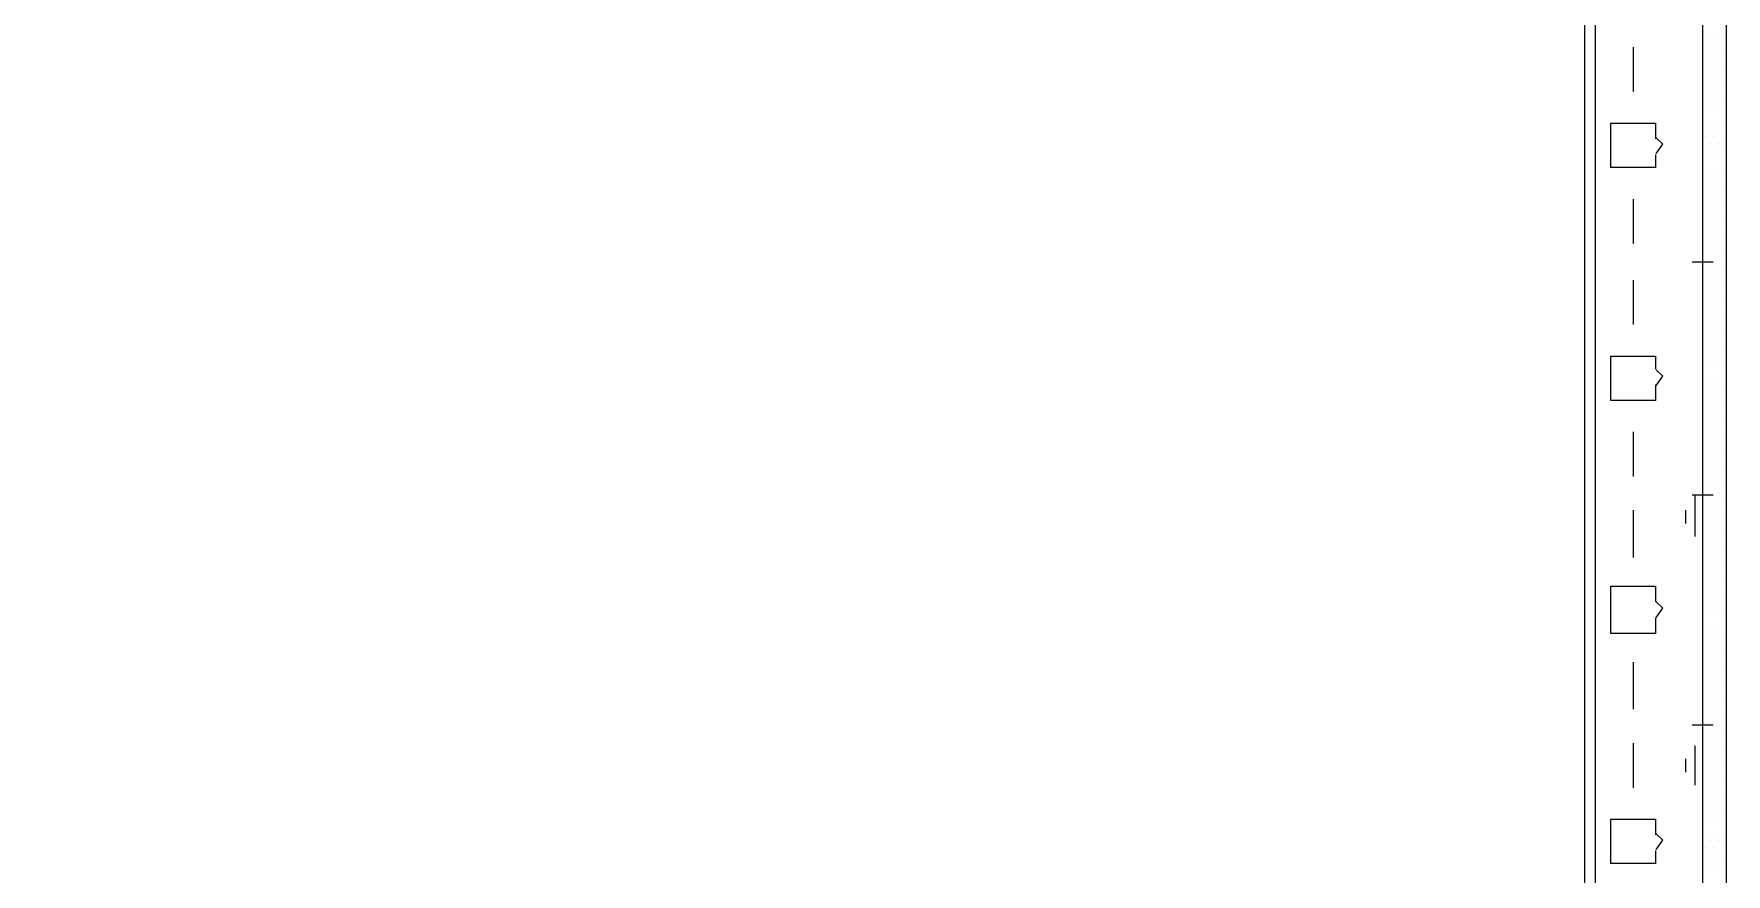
# Model space of a CAD drawing. Header units: metres. Extents: x 17 to 1264, y 17 to 859.
# Drawn here: x 313.8 to 406.9, y 146.2 to 192.4 of the extents above; entities that cross this region are included whole.
import ezdxf

# ---------------------------------------------------------------- set-up
doc = ezdxf.new("R2010")
doc.units = ezdxf.units.M
for name, color, linetype in [('LINES', 7, 'Continuous'), ('POLYLINES', 4, 'Continuous'), ('RECTS', 7, 'Continuous')]:
    doc.layers.add(name, color=color, linetype=linetype)

msp = doc.modelspace()

# ---------------------------------------------------------------- linework, layer by layer
at = {"layer": 'LINES'}
for p, q in [((399.16, 128.74), (399.16, 731.23)), ((405.79, 192.24), (405.79, 192.24)), ((406.07, 191.81), (406.07, 191.81)), ((406.22, 192.24), (406.22, 192.24)), ((406.51, 191.81), (406.51, 191.81)), ((406.65, 192.24), (406.65, 192.24)), ((406.94, 191.81), (406.94, 191.81)), ((401.83, 191.66), (401.83, 189.22)), ((405.79, 191.38), (405.79, 191.38)), ((406.07, 190.94), (406.07, 190.94)), ((406.22, 191.38), (406.22, 191.38)), ((406.51, 190.94), (406.51, 190.94)), ((406.65, 191.38), (406.65, 191.38)), ((406.94, 190.94), (406.94, 190.94)), ((405.79, 190.37), (405.79, 190.37)), ((406.07, 189.94), (406.07, 189.94)), ((406.22, 190.37), (406.22, 190.37)), ((406.51, 189.94), (406.51, 189.94)), ((406.65, 190.37), (406.65, 190.37)), ((406.94, 189.94), (406.94, 189.94)), ((405.79, 189.5), (405.79, 189.5)), ((406.07, 189.07), (406.07, 189.07)), ((406.22, 189.5), (406.22, 189.5)), ((406.51, 189.07), (406.51, 189.07)), ((406.65, 189.5), (406.65, 189.5)), ((406.94, 189.07), (406.94, 189.07)), ((405.79, 188.64), (405.79, 188.64)), ((406.07, 188.21), (406.07, 188.21)), ((406.22, 188.64), (406.22, 188.64)), ((406.51, 188.21), (406.51, 188.21)), ((406.65, 188.64), (406.65, 188.64)), ((406.94, 188.21), (406.94, 188.21)), ((405.79, 187.63), (405.79, 187.63)), ((406.07, 187.2), (406.07, 187.2)), ((406.22, 187.63), (406.22, 187.63)), ((406.51, 187.2), (406.51, 187.2)), ((406.65, 187.63), (406.65, 187.63)), ((406.94, 187.2), (406.94, 187.2)), ((405.79, 186.77), (405.79, 186.77)), ((406.07, 186.34), (406.07, 186.34)), ((406.22, 186.77), (406.22, 186.77)), ((406.51, 186.34), (406.51, 186.34)), ((406.65, 186.77), (406.65, 186.77)), ((406.94, 186.34), (406.94, 186.34)), ((405.79, 185.9), (405.79, 185.9)), ((406.07, 185.47), (406.07, 185.47)), ((406.22, 185.9), (406.22, 185.9)), ((406.51, 185.47), (406.51, 185.47)), ((406.65, 185.9), (406.65, 185.9)), ((406.94, 185.47), (406.94, 185.47)), ((405.79, 184.9), (405.79, 184.9)), ((406.07, 184.46), (406.07, 184.46)), ((406.22, 184.9), (406.22, 184.9)), ((406.51, 184.46), (406.51, 184.46)), ((406.65, 184.9), (406.65, 184.9)), ((406.94, 184.46), (406.94, 184.46)), ((405.79, 184.03), (405.79, 184.03)), ((406.07, 183.6), (406.07, 183.6)), ((406.22, 184.03), (406.22, 184.03)), ((406.51, 183.6), (406.51, 183.6)), ((406.65, 184.03), (406.65, 184.03)), ((406.94, 183.6), (406.94, 183.6)), ((401.83, 183.31), (401.83, 180.86)), ((405.79, 183.17), (405.79, 183.17)), ((406.07, 182.74), (406.07, 182.74)), ((406.22, 183.17), (406.22, 183.17)), ((406.51, 182.74), (406.51, 182.74)), ((406.65, 183.17), (406.65, 183.17)), ((406.94, 182.74), (406.94, 182.74)), ((405.79, 182.16), (405.79, 182.16)), ((406.07, 181.73), (406.07, 181.73)), ((406.22, 182.16), (406.22, 182.16)), ((406.51, 181.73), (406.51, 181.73)), ((406.65, 182.16), (406.65, 182.16)), ((406.94, 181.73), (406.94, 181.73)), ((405.79, 181.3), (405.79, 181.3)), ((406.07, 180.86), (406.07, 180.86)), ((406.22, 181.3), (406.22, 181.3)), ((406.51, 180.86), (406.51, 180.86)), ((406.65, 181.3), (406.65, 181.3)), ((406.94, 180.86), (406.94, 180.86)), ((405.07, 179.86), (406.22, 179.86)), ((405.79, 180.43), (405.79, 180.43)), ((406.07, 180), (406.07, 180)), ((406.22, 180.43), (406.22, 180.43)), ((406.51, 180), (406.51, 180)), ((406.65, 180.43), (406.65, 180.43)), ((406.94, 180), (406.94, 180)), ((401.83, 178.85), (401.83, 176.4)), ((405.79, 179.42), (405.79, 179.42)), ((406.07, 178.99), (406.07, 178.99)), ((406.22, 179.42), (406.22, 179.42)), ((406.51, 178.99), (406.51, 178.99)), ((406.65, 179.42), (406.65, 179.42)), ((406.94, 178.99), (406.94, 178.99)), ((405.79, 178.56), (405.79, 178.56)), ((406.07, 178.13), (406.07, 178.13)), ((406.22, 178.56), (406.22, 178.56)), ((406.51, 178.13), (406.51, 178.13)), ((406.65, 178.56), (406.65, 178.56)), ((406.94, 178.13), (406.94, 178.13)), ((405.79, 177.7), (405.79, 177.7)), ((406.07, 177.26), (406.07, 177.26)), ((406.22, 177.7), (406.22, 177.7)), ((406.51, 177.26), (406.51, 177.26)), ((406.65, 177.7), (406.65, 177.7)), ((406.94, 177.26), (406.94, 177.26)), ((405.79, 176.69), (405.79, 176.69)), ((406.07, 176.26), (406.07, 176.26)), ((406.22, 176.69), (406.22, 176.69)), ((406.51, 176.26), (406.51, 176.26)), ((406.65, 176.69), (406.65, 176.69)), ((406.94, 176.26), (406.94, 176.26)), ((405.79, 175.82), (405.79, 175.82)), ((406.07, 175.39), (406.07, 175.39)), ((406.22, 175.82), (406.22, 175.82)), ((406.51, 175.39), (406.51, 175.39)), ((406.65, 175.82), (406.65, 175.82)), ((406.94, 175.39), (406.94, 175.39)), ((405.79, 174.96), (405.79, 174.96)), ((405.79, 174.1), (405.79, 174.1)), ((406.07, 174.53), (406.07, 174.53)), ((406.22, 174.96), (406.22, 174.96)), ((406.22, 174.1), (406.22, 174.1)), ((406.51, 174.53), (406.51, 174.53)), ((406.65, 174.96), (406.65, 174.96)), ((406.65, 174.1), (406.65, 174.1)), ((406.94, 174.53), (406.94, 174.53)), ((406.07, 173.52), (406.07, 173.52)), ((406.51, 173.52), (406.51, 173.52)), ((406.94, 173.52), (406.94, 173.52)), ((405.79, 173.09), (405.79, 173.09)), ((406.07, 172.66), (406.07, 172.66)), ((406.22, 173.09), (406.22, 173.09)), ((406.51, 172.66), (406.51, 172.66)), ((406.65, 173.09), (406.65, 173.09)), ((406.94, 172.66), (406.94, 172.66)), ((405.79, 172.22), (405.79, 172.22)), ((405.79, 171.36), (405.79, 171.36)), ((406.07, 171.79), (406.07, 171.79)), ((406.22, 172.22), (406.22, 172.22)), ((406.22, 171.36), (406.22, 171.36)), ((406.51, 171.79), (406.51, 171.79)), ((406.65, 172.22), (406.65, 172.22)), ((406.65, 171.36), (406.65, 171.36)), ((406.94, 171.79), (406.94, 171.79)), ((401.83, 170.5), (401.83, 168.05)), ((406.07, 170.78), (406.07, 170.78)), ((406.51, 170.78), (406.51, 170.78)), ((406.94, 170.78), (406.94, 170.78)), ((405.79, 170.35), (405.79, 170.35)), ((405.79, 169.49), (405.79, 169.49)), ((406.07, 169.92), (406.07, 169.92)), ((406.22, 170.35), (406.22, 170.35)), ((406.22, 169.49), (406.22, 169.49)), ((406.51, 169.92), (406.51, 169.92)), ((406.65, 170.35), (406.65, 170.35)), ((406.65, 169.49), (406.65, 169.49)), ((406.94, 169.92), (406.94, 169.92)), ((405.79, 168.62), (405.79, 168.62)), ((406.07, 169.06), (406.07, 169.06)), ((406.22, 168.62), (406.22, 168.62)), ((406.51, 169.06), (406.51, 169.06)), ((406.65, 168.62), (406.65, 168.62)), ((406.94, 169.06), (406.94, 169.06)), ((405.79, 167.62), (405.79, 167.62)), ((406.07, 168.05), (406.07, 168.05)), ((406.22, 167.62), (406.22, 167.62)), ((406.51, 168.05), (406.51, 168.05)), ((406.65, 167.62), (406.65, 167.62)), ((406.94, 168.05), (406.94, 168.05)), ((405.07, 167.04), (406.22, 167.04)), ((405.21, 167.04), (405.21, 164.74)), ((405.79, 166.75), (405.79, 166.75)), ((406.07, 167.18), (406.07, 167.18)), ((406.22, 166.75), (406.22, 166.75)), ((406.51, 167.18), (406.51, 167.18)), ((406.65, 166.75), (406.65, 166.75)), ((406.94, 167.18), (406.94, 167.18)), ((401.83, 166.18), (401.83, 163.58)), ((404.71, 166.18), (404.71, 165.46)), ((405.79, 165.89), (405.79, 165.89)), ((406.07, 166.32), (406.07, 166.32)), ((406.22, 165.89), (406.22, 165.89)), ((406.51, 166.32), (406.51, 166.32)), ((406.65, 165.89), (406.65, 165.89)), ((406.94, 166.32), (406.94, 166.32)), ((405.79, 164.88), (405.79, 164.88)), ((406.07, 165.31), (406.07, 165.31)), ((406.22, 164.88), (406.22, 164.88)), ((406.51, 165.31), (406.51, 165.31)), ((406.65, 164.88), (406.65, 164.88)), ((406.94, 165.31), (406.94, 165.31)), ((405.79, 164.02), (405.79, 164.02)), ((406.07, 164.45), (406.07, 164.45)), ((406.22, 164.02), (406.22, 164.02)), ((406.51, 164.45), (406.51, 164.45)), ((406.65, 164.02), (406.65, 164.02)), ((406.94, 164.45), (406.94, 164.45)), ((405.79, 163.15), (405.79, 163.15)), ((406.07, 163.58), (406.07, 163.58)), ((406.22, 163.15), (406.22, 163.15)), ((406.51, 163.58), (406.51, 163.58)), ((406.65, 163.15), (406.65, 163.15)), ((406.94, 163.58), (406.94, 163.58)), ((405.79, 162.14), (405.79, 162.14)), ((406.07, 162.58), (406.07, 162.58)), ((406.22, 162.14), (406.22, 162.14)), ((406.51, 162.58), (406.51, 162.58)), ((406.65, 162.14), (406.65, 162.14)), ((406.94, 162.58), (406.94, 162.58)), ((405.79, 161.28), (405.79, 161.28)), ((406.07, 161.71), (406.07, 161.71)), ((406.22, 161.28), (406.22, 161.28)), ((406.51, 161.71), (406.51, 161.71)), ((406.65, 161.28), (406.65, 161.28)), ((406.94, 161.71), (406.94, 161.71)), ((405.79, 160.42), (405.79, 160.42)), ((406.07, 160.85), (406.07, 160.85)), ((406.22, 160.42), (406.22, 160.42)), ((406.51, 160.85), (406.51, 160.85)), ((406.65, 160.42), (406.65, 160.42)), ((406.94, 160.85), (406.94, 160.85)), ((405.79, 159.41), (405.79, 159.41)), ((406.07, 159.84), (406.07, 159.84)), ((406.22, 159.41), (406.22, 159.41)), ((406.51, 159.84), (406.51, 159.84)), ((406.65, 159.41), (406.65, 159.41)), ((406.94, 159.84), (406.94, 159.84)), ((405.79, 158.54), (405.79, 158.54)), ((406.07, 158.98), (406.07, 158.98)), ((406.22, 158.54), (406.22, 158.54)), ((406.51, 158.98), (406.51, 158.98)), ((406.65, 158.54), (406.65, 158.54)), ((406.94, 158.98), (406.94, 158.98)), ((401.83, 157.82), (401.83, 155.23)), ((405.79, 157.68), (405.79, 157.68)), ((406.07, 158.11), (406.07, 158.11)), ((406.22, 157.68), (406.22, 157.68)), ((406.51, 158.11), (406.51, 158.11)), ((406.65, 157.68), (406.65, 157.68)), ((406.94, 158.11), (406.94, 158.11)), ((405.79, 156.67), (405.79, 156.67)), ((406.07, 157.25), (406.07, 157.25)), ((406.22, 156.67), (406.22, 156.67)), ((406.51, 157.25), (406.51, 157.25)), ((406.65, 156.67), (406.65, 156.67)), ((406.94, 157.25), (406.94, 157.25)), ((405.79, 155.81), (405.79, 155.81)), ((406.07, 156.24), (406.07, 156.24)), ((406.22, 155.81), (406.22, 155.81)), ((406.51, 156.24), (406.51, 156.24)), ((406.65, 155.81), (406.65, 155.81)), ((406.94, 156.24), (406.94, 156.24)), ((405.79, 154.94), (405.79, 154.94)), ((406.07, 155.38), (406.07, 155.38)), ((406.22, 154.94), (406.22, 154.94)), ((406.51, 155.38), (406.51, 155.38)), ((406.65, 154.94), (406.65, 154.94)), ((406.94, 155.38), (406.94, 155.38)), ((405.07, 154.37), (406.22, 154.37)), ((405.79, 153.94), (405.79, 153.94)), ((406.07, 154.51), (406.07, 154.51)), ((406.22, 153.94), (406.22, 153.94)), ((406.51, 154.51), (406.51, 154.51)), ((406.65, 153.94), (406.65, 153.94)), ((406.94, 154.51), (406.94, 154.51)), ((401.83, 153.36), (401.83, 150.91)), ((405.21, 153.22), (405.21, 151.06)), ((405.79, 153.07), (405.79, 153.07)), ((406.07, 153.5), (406.07, 153.5)), ((406.22, 153.07), (406.22, 153.07)), ((406.51, 153.5), (406.51, 153.5)), ((406.65, 153.07), (406.65, 153.07)), ((406.94, 153.5), (406.94, 153.5)), ((404.71, 152.5), (404.71, 151.78)), ((405.79, 152.21), (405.79, 152.21)), ((406.07, 152.64), (406.07, 152.64)), ((406.07, 151.78), (406.07, 151.78)), ((406.22, 152.21), (406.22, 152.21)), ((406.51, 152.64), (406.51, 152.64)), ((406.51, 151.78), (406.51, 151.78)), ((406.65, 152.21), (406.65, 152.21)), ((406.94, 152.64), (406.94, 152.64)), ((406.94, 151.78), (406.94, 151.78)), ((405.79, 151.2), (405.79, 151.2)), ((406.22, 151.2), (406.22, 151.2)), ((406.65, 151.2), (406.65, 151.2)), ((405.79, 150.34), (405.79, 150.34)), ((406.07, 150.77), (406.07, 150.77)), ((406.07, 149.9), (406.07, 149.9)), ((406.22, 150.34), (406.22, 150.34)), ((406.51, 150.77), (406.51, 150.77)), ((406.51, 149.9), (406.51, 149.9)), ((406.65, 150.34), (406.65, 150.34)), ((406.94, 150.77), (406.94, 150.77)), ((406.94, 149.9), (406.94, 149.9)), ((405.79, 149.47), (405.79, 149.47)), ((406.07, 149.04), (406.07, 149.04)), ((406.22, 149.47), (406.22, 149.47)), ((406.51, 149.04), (406.51, 149.04)), ((406.65, 149.47), (406.65, 149.47)), ((406.94, 149.04), (406.94, 149.04)), ((405.79, 148.46), (405.79, 148.46)), ((406.07, 148.03), (406.07, 148.03)), ((406.22, 148.46), (406.22, 148.46)), ((406.51, 148.03), (406.51, 148.03)), ((406.65, 148.46), (406.65, 148.46)), ((406.94, 148.03), (406.94, 148.03)), ((405.79, 147.6), (405.79, 147.6)), ((406.07, 147.17), (406.07, 147.17)), ((406.22, 147.6), (406.22, 147.6)), ((406.51, 147.17), (406.51, 147.17)), ((406.65, 147.6), (406.65, 147.6)), ((406.94, 147.17), (406.94, 147.17)), ((405.79, 146.74), (405.79, 146.74)), ((406.07, 146.3), (406.07, 146.3)), ((406.22, 146.74), (406.22, 146.74)), ((406.51, 146.3), (406.51, 146.3)), ((406.65, 146.74), (406.65, 146.74)), ((406.94, 146.3), (406.94, 146.3))]:
    msp.add_line(p, q, dxfattribs=at)
at = {"layer": 'POLYLINES'}
for points in [[(399.74, 713.81), (399.74, 573.12), (399.74, 128.74)], [(403.05, 185.76), (403.05, 185.04), (400.6, 185.04), (400.6, 187.49), (403.05, 187.49), (403.05, 186.62)], [(403.09, 185.82), (403.45, 186.32), (403.09, 186.68)], [(403.05, 173.09), (403.05, 172.22), (400.6, 172.22), (400.6, 174.67), (403.05, 174.67), (403.05, 173.95)], [(403.09, 173.05), (403.45, 173.56), (403.09, 173.91)], [(403.05, 160.27), (403.05, 159.41), (400.6, 159.41), (400.6, 162), (403.05, 162), (403.05, 161.14)], [(403.09, 160.29), (403.45, 160.79), (403.09, 161.15)], [(403.05, 147.46), (403.05, 146.74), (400.6, 146.74), (400.6, 149.18), (403.05, 149.18), (403.05, 148.32)], [(403.09, 147.52), (403.45, 148.03), (403.09, 148.38)]]:
    msp.add_lwpolyline(points, dxfattribs=at)
at = {"layer": 'RECTS'}
for points in [[(249.26, 732.96), (406.94, 732.96), (406.94, 127.44), (249.26, 127.44)], [(250.7, 731.23), (405.64, 731.23), (405.64, 128.74), (250.7, 128.74)]]:
    msp.add_lwpolyline(points, dxfattribs=at)

doc.saveas('drawing.dxf')
